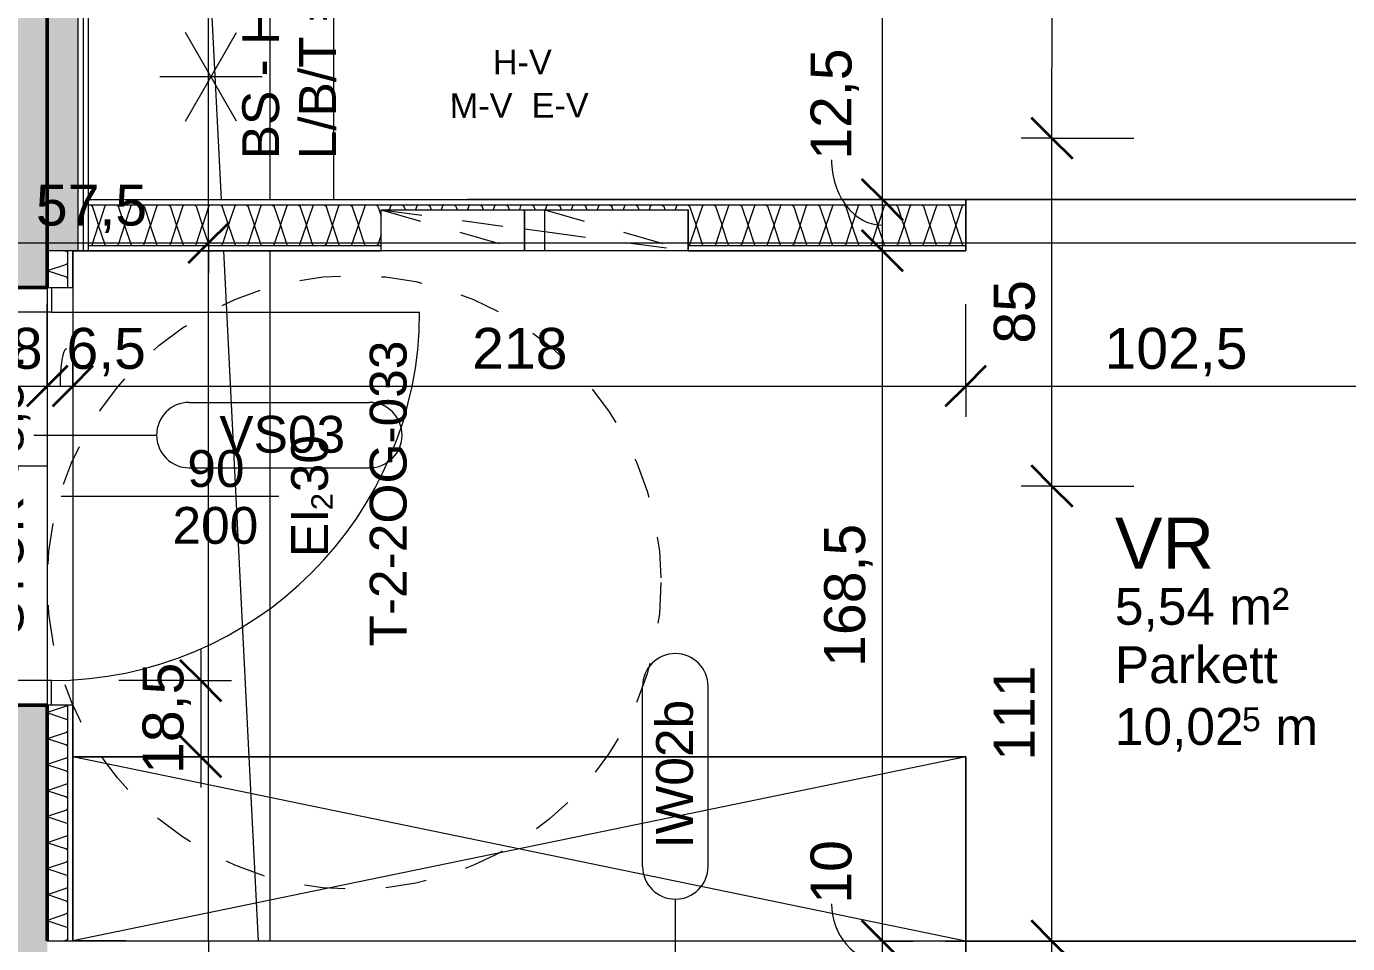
# Model space of a CAD drawing. Header units: metres. Extents: x -67.4 to -27.2, y 43.9 to 89.6.
# Drawn here: x -45.079 to -41.85, y 73.17 to 75.411 of the extents above; entities that cross this region are included whole.
import ezdxf

# ---------------------------------------------------------------- set-up
doc = ezdxf.new("R2010")
doc.units = ezdxf.units.M
doc.linetypes.add('Verdeckt', pattern=[0.003, 0.002, -0.001])
for name, color, linetype, lineweight in [('A_2D', 7, 'Continuous', 13), ('A_Bemassung-50_', 4, 'Continuous', 9), ('A_Bemassung_', 4, 'Continuous', 9), ('A_Beschriftung_', 7, 'Continuous', 9), ('A_Bodenschlitz', 7, 'Continuous', 5), ('A_Decken', 8, 'Continuous', 13), ('A_Durchbruch', 7, 'Verdeckt', 5), ('A_Moebel', 6, 'Continuous', 13), ('A_Raeume', 7, 'Continuous', 13), ('A_Raeume_', 7, 'Continuous', 5), ('A_Raeume_Beschriftung_', 7, 'Continuous', 9), ('A_Tueren', 31, 'Continuous', 13), ('A_Waende', 7, 'Continuous', 13), ('Text', 90, 'Continuous', 9)]:
    doc.layers.add(name, color=color, linetype=linetype, lineweight=lineweight)
doc.styles.add('Arial_2', font='arial.ttf', dxfattribs={"height": 0.09})
doc.styles.add('Arial_3', font='arial.ttf', dxfattribs={"height": 0.05849})
doc.styles.add('Arial_4', font='arial.ttf', dxfattribs={"height": 0.125})
doc.styles.add('Arial_5', font='arial.ttf', dxfattribs={"height": 0.1})
doc.styles.add('Arial_7', font='arial.ttf', dxfattribs={"height": 0.06})
doc.styles.add('Segoe UI Symbol', font='seguisym.ttf', dxfattribs={"height": 0.09})
doc.dimstyles.new('WGA-Bemaßung', dxfattribs={"dimscale": 0.3048, "dimtxt": 0.102026, "dimasz": 0.328084, "dimexe": 0.246063, "dimexo": 0.0625, "dimgap": 0.04101, "dimtad": 1, "dimdec": 1, "dimlfac": 100, "dimrnd": 0.5, "dimdsep": 46, "dimtxsty": 'Arial_5', "dimblk1": 'OBLIQUE', "dimblk2": 'OBLIQUE', "dimsah": 1, "dimcen": 0.09, "dimdle": 0.246063, "dimazin": 2, "dimtfac": 1, "dimtdec": 4, "dimtix": 1, "dimtmove": 0, "dimatfit": 3, "dimfxl": 0.656168, "dimfxlon": 1, "dimtvp": 1, "dimtolj": 1, "dimtzin": 0, "dimarcsym": 2})
doc.dimstyles.new('WGA-Bemaßung_3', dxfattribs={"dimscale": 0.3048, "dimtxt": 0.102026, "dimasz": 0.328084, "dimexe": 0.246063, "dimexo": 0.0625, "dimgap": 0.04101, "dimtad": 1, "dimdec": 1, "dimlfac": 100, "dimrnd": 0.5, "dimdsep": 46, "dimtxsty": 'Arial_5', "dimblk1": 'OBLIQUE', "dimblk2": 'OBLIQUE', "dimsah": 1, "dimcen": 0.09, "dimdle": 0.246063, "dimazin": 2, "dimtfac": 1, "dimtdec": 4, "dimtix": 1, "dimtmove": 1, "dimatfit": 3, "dimfxl": 0.656168, "dimfxlon": 1, "dimtvp": 1, "dimtolj": 1, "dimtzin": 0, "dimarcsym": 2})
doc.dimstyles.new('WGA-Bemaßung_4', dxfattribs={"dimscale": 0.3048, "dimtxt": 0.102026, "dimasz": 0.328084, "dimexe": 0.246063, "dimexo": 0.0625, "dimgap": 0.04101, "dimtad": 1, "dimdec": 1, "dimlfac": 100, "dimrnd": 0.5, "dimdsep": 46, "dimtxsty": 'Arial_5', "dimblk1": 'OBLIQUE', "dimblk2": 'OBLIQUE', "dimsah": 1, "dimcen": 0.09, "dimdle": 0.246063, "dimazin": 2, "dimtfac": 1, "dimtdec": 4, "dimtix": 1, "dimtmove": 0, "dimatfit": 3, "dimfxl": 0.656168, "dimfxlon": 1, "dimtvp": 1, "dimtolj": 1, "dimtzin": 0, "dimarcsym": 2})

# ---------------------------------------------------------------- blocks, each defined once
blk = doc.blocks.new('UZ_D1 - SL_0900x2000_Wohnungstür-5426848-263_PP_02OG_BT2')
at = {"layer": 'A_Tueren', "lineweight": 5}
for p, q in [((-0.45, 0.1), (-0.51, 0.1)), ((-0.45, -0.1), (-0.45, 0.1)), ((0.45, 0.1), (0.51, 0.1)), ((0.45, -0.1), (0.45, 0.1)), ((-0.51, -0.1), (-0.45, -0.1)), ((0.51, -0.1), (0.45, -0.1)), ((0.45, -0.1), (0.45, -1))]:
    blk.add_line(p, q, dxfattribs=at)
blk.add_arc((0.45, -0.1), 0.9, 180, 270, dxfattribs=at)
blk = doc.blocks.new('Allg_BS - HKLS-V83-263_PP_02OG_BT2')
at = {"layer": 'A_Bodenschlitz'}
for p, q in [((-0.9392, 0.0065), (-0.4892, 0.0065)), ((-0.4892, 0.0065), (0.7471, 0.0065)), ((0.8721, -0.0249), (1.5006, 0.0065)), ((0.8721, 0.0065), (1.5006, 0.0065)), ((1.5006, 0.0065), (1.5006, -0.1435)), ((-0.4892, -0.093), (0.7471, -0.0312)), ((-0.9392, -0.1155), (-0.4892, -0.093)), ((-0.4892, -0.1435), (-0.9392, -0.1435)), ((0.7471, -0.1435), (-0.4892, -0.1435)), ((1.5006, -0.1435), (0.8721, -0.1435))]:
    blk.add_line(p, q, dxfattribs=at)
blk = doc.blocks.new('Moeb_Schrank - Schrank_2m-10184188-263_PP_02OG_BT2')
at = {"layer": 'A_Moebel', "color": 8}
for p, q in [((0, 0), (2.1825, 0.45)), ((0, 0.45), (2.1825, 0)), ((2.1825, 0.45), (0, 0.45)), ((0, 0.45), (0, 0)), ((0, 0), (0, 0.45)), ((0, 0.45), (2.0533, 0.45)), ((2.1825, 0), (2.1825, 0.45)), ((2.1825, 0.45), (2.1825, 0)), ((0, 0), (2.1825, 0)), ((2.1825, 0), (0, 0))]:
    blk.add_line(p, q, dxfattribs=at)
blk = doc.blocks.new('Allg_Verteiler_Wand - H-V-11061893-263_PP_02OG_BT2')
at = {"layer": 'A_2D', "lineweight": 5}
for p, q in [((0.125, 0.0375), (0.475, 0.0375)), ((0.125, -0.0625), (0.125, 0.0375)), ((0.125, 0.0375), (0.475, 0.0375)), ((0.475, 0.0375), (0.525, 0.0375)), ((0.475, 0.0375), (0.525, 0.0375)), ((0.525, 0.0375), (0.875, 0.0375)), ((0.525, 0.0375), (0.875, 0.0375)), ((0.875, 0.0375), (0.875, -0.0625)), ((0.875, -0.0625), (0.875, 0.0375)), ((0.475, -0.0625), (0.125, -0.0625)), ((0.525, -0.0625), (0.475, -0.0625)), ((0.875, -0.0625), (0.525, -0.0625))]:
    blk.add_line(p, q, dxfattribs=at)
at = {"layer": 'A_Durchbruch'}
for p, q in [((0.125, 0.0375), (0.475, -0.0092)), ((0.125, -0.0625), (0.125, 0.0375)), ((0.125, 0.0375), (0.475, -0.0092)), ((0.125, -0.0625), (0.125, 0.0375)), ((0.875, -0.0625), (0.875, 0.0375)), ((0.475, -0.0092), (0.525, -0.0158)), ((0.475, -0.0092), (0.525, -0.0158)), ((0.525, -0.0158), (0.875, -0.0625)), ((0.525, -0.0158), (0.875, -0.0625))]:
    blk.add_line(p, q, dxfattribs=at)
blk = doc.blocks.new('Allg_Verteiler_Wand - E-V-11061892-263_PP_02OG_BT2')
at = {"layer": 'A_2D', "lineweight": 5}
for p, q in [((0.125, 0.0375), (0.475, 0.0375)), ((0.125, -0.0625), (0.125, 0.0375)), ((0.125, 0.0375), (0.475, 0.0375)), ((0.475, 0.0375), (0.475, -0.0625)), ((0.475, -0.0625), (0.475, 0.0375)), ((0.475, -0.0625), (0.125, -0.0625))]:
    blk.add_line(p, q, dxfattribs=at)
at = {"layer": 'A_Durchbruch'}
for p, q in [((0.125, 0.0375), (0.475, -0.0625)), ((0.125, -0.0625), (0.125, 0.0375)), ((0.125, 0.0375), (0.475, -0.0625)), ((0.125, -0.0625), (0.125, 0.0375)), ((0.475, -0.0625), (0.475, 0.0375))]:
    blk.add_line(p, q, dxfattribs=at)
blk = doc.blocks.new('Allg_Verteiler_Wand - M-V-11061891-263_PP_02OG_BT2')
at = {"layer": 'A_2D', "lineweight": 5}
for p, q in [((0.125, 0.0375), (0.475, 0.0375)), ((0.125, -0.0625), (0.125, 0.0375)), ((0.125, 0.0375), (0.475, 0.0375)), ((0.475, 0.0375), (0.475, -0.0625)), ((0.475, -0.0625), (0.475, 0.0375)), ((0.475, -0.0625), (0.125, -0.0625))]:
    blk.add_line(p, q, dxfattribs=at)
at = {"layer": 'A_Durchbruch'}
for p, q in [((0.125, 0.0375), (0.475, -0.0625)), ((0.125, -0.0625), (0.125, 0.0375)), ((0.125, 0.0375), (0.475, -0.0625)), ((0.125, -0.0625), (0.125, 0.0375)), ((0.475, -0.0625), (0.475, 0.0375))]:
    blk.add_line(p, q, dxfattribs=at)
blk = doc.blocks.new('MSys_Kueche_Kuehlschrank - 600-V125-263_PP_02OG_BT2')
at = {"layer": 'A_Moebel'}
for p, q in [((-1.2005, 0.0254), (-1.2005, -0.5746)), ((-1.2005, 0.0254), (-1.2005, -0.5746)), ((-0.838, -0.1663), (-0.963, -0.3829)), ((-0.963, -0.1663), (-0.838, -0.3829)), ((-1.0255, -0.2746), (-0.7755, -0.2746)), ((-1.2005, -0.5746), (-0.6005, -0.5746)), ((-1.2005, -0.5746), (-0.6005, -0.5746))]:
    blk.add_line(p, q, dxfattribs=at)
blk = doc.blocks.new('BS_Tuer_PP - rechts-10002445-263_PP_02OG_BT2')
at = {"layer": 'A_Beschriftung_'}
blk.add_line((0, 0.000124), (0, -0.010513), dxfattribs=at)
blk = doc.blocks.new('BS_Wand_Lollipop - rechts_oben-2026913-263_PP_02OG_BT2')
at = {"layer": 'A_Beschriftung_'}
for p, q in [((0.0046, 0.0016), (0.0134, 0.0016)), ((-0.003, 0), (0.003, 0)), ((0.0046, -0.0016), (0.0134, -0.0016))]:
    blk.add_line(p, q, dxfattribs=at)
for centre, start, end in [((0.0046, 0), 90, 270), ((0.0134, 0), 270, 90)]:
    blk.add_arc(centre, 0.0016, start, end, dxfattribs=at)
blk = doc.blocks.new('DIMBLOCK170-263_PP_02OG_BT2')
at = {"layer": 'A_Bemassung-50_', "lineweight": 35, "transparency": 16777216}
for p, q in [((-42.987, 73.1763), (-43.037, 73.2263)), ((-42.987, 73.1763), (-42.937, 73.1263)), ((-42.987, 73.0763), (-43.037, 73.1263)), ((-42.987, 73.0763), (-42.937, 73.0263))]:
    blk.add_line(p, q, dxfattribs=at)
at = {"layer": 'A_Bemassung-50_', "transparency": 16777216}
for p, q in [((-42.987, 73.1763), (-43.187, 73.1763)), ((-42.987, 73.0763), (-42.987, 73.1763)), ((-42.987, 73.1763), (-42.912, 73.1763)), ((-42.987, 73.0763), (-43.187, 73.0763)), ((-42.987, 73.0763), (-42.912, 73.0763))]:
    blk.add_line(p, q, dxfattribs=at)
blk.add_ellipse((-42.987, 73.2675), major_axis=(0, 0.1411), ratio=0.880182, start_param=1.570796, end_param=3.141593, dxfattribs=at)
at = {"layer": 'A_Bemassung-50_', "color": 0, "transparency": 16777216, "insert": (-43.1626, 73.2675), "char_height": 0.1, "width": 0.184588, "attachment_point": 1, "rotation": 90, "line_spacing_factor": 0.941778, "style": 'Arial_5'}
blk.add_mtext('10', dxfattribs=at)
blk = doc.blocks.new('_Oblique')
at = {"color": 0, "linetype": 'ByBlock', "lineweight": -2}
blk.add_line((-0.5, -0.5), (0.5, 0.5), dxfattribs=at)
blk = doc.blocks.new('DIMBLOCK171-263_PP_02OG_BT2')
at = {"layer": 'A_Bemassung-50_', "lineweight": 35, "transparency": 16777216}
for p, q in [((-42.987, 74.8626), (-43.037, 74.9126)), ((-42.987, 74.8626), (-42.937, 74.8126)), ((-42.987, 73.1763), (-43.037, 73.2263)), ((-42.987, 73.1763), (-42.937, 73.1263))]:
    blk.add_line(p, q, dxfattribs=at)
at = {"layer": 'A_Bemassung-50_', "transparency": 16777216}
for p, q in [((-42.987, 74.8626), (-43.187, 74.8626)), ((-42.987, 73.1763), (-42.987, 74.8626)), ((-42.987, 74.8626), (-42.912, 74.8626)), ((-42.987, 73.1763), (-43.187, 73.1763)), ((-42.987, 73.1763), (-42.912, 73.1763))]:
    blk.add_line(p, q, dxfattribs=at)
at = {"layer": 'A_Bemassung-50_', "color": 0, "transparency": 16777216, "insert": (-43.1293, 73.846), "char_height": 0.1, "width": 0.416266, "attachment_point": 1, "rotation": 90, "line_spacing_factor": 0.941778, "style": 'Arial_5'}
blk.add_mtext('168,5', dxfattribs=at)
blk = doc.blocks.new('DIMBLOCK172-263_PP_02OG_BT2')
at = {"layer": 'A_Bemassung-50_', "lineweight": 35, "transparency": 16777216}
for p, q in [((-42.987, 74.9876), (-43.037, 75.0376)), ((-42.987, 74.9876), (-42.937, 74.9376)), ((-42.987, 74.8626), (-43.037, 74.9126)), ((-42.987, 74.8626), (-42.937, 74.8126))]:
    blk.add_line(p, q, dxfattribs=at)
at = {"layer": 'A_Bemassung-50_', "transparency": 16777216}
for p, q in [((-42.987, 74.9876), (-43.187, 74.9876)), ((-42.987, 74.8626), (-42.987, 74.9876)), ((-42.987, 74.9876), (-42.912, 74.9876)), ((-42.987, 74.8626), (-43.187, 74.8626)), ((-42.987, 74.8626), (-42.912, 74.8626))]:
    blk.add_line(p, q, dxfattribs=at)
blk.add_ellipse((-42.987, 75.0849), major_axis=(0, 0.1598), ratio=0.777506, start_param=1.570796, end_param=3.141593, dxfattribs=at)
at = {"layer": 'A_Bemassung-50_', "color": 0, "transparency": 16777216, "insert": (-43.1625, 75.0849), "char_height": 0.1, "width": 0.323972, "attachment_point": 1, "rotation": 90, "line_spacing_factor": 0.941778, "style": 'Arial_5'}
blk.add_mtext('12,5', dxfattribs=at)
blk = doc.blocks.new('DIMBLOCK173-263_PP_02OG_BT2')
at = {"layer": 'A_Bemassung-50_', "lineweight": 35, "transparency": 16777216}
for p, q in [((-42.9869, 78.2965), (-43.0369, 78.3465)), ((-42.9869, 78.2965), (-42.9369, 78.2465)), ((-42.987, 74.9876), (-43.037, 75.0376)), ((-42.987, 74.9876), (-42.937, 74.9376))]:
    blk.add_line(p, q, dxfattribs=at)
at = {"layer": 'A_Bemassung-50_', "transparency": 16777216}
for p, q in [((-42.9869, 78.2965), (-43.1869, 78.2965)), ((-42.987, 74.9876), (-42.9869, 78.2965)), ((-42.9869, 78.2965), (-42.9119, 78.2965)), ((-42.987, 74.9876), (-43.187, 74.9876)), ((-42.987, 74.9876), (-42.912, 74.9876))]:
    blk.add_line(p, q, dxfattribs=at)
at = {"layer": 'A_Bemassung-50_', "color": 0, "transparency": 16777216, "insert": (-43.1292, 76.5267), "char_height": 0.1, "width": 0.276883, "attachment_point": 1, "rotation": 90, "line_spacing_factor": 0.941778, "style": 'Arial_5'}
blk.add_mtext('331', dxfattribs=at)
blk = doc.blocks.new('DIMBLOCK324-263_PP_02OG_BT2')
at = {"layer": 'A_Bemassung-50_', "transparency": 16777216}
for p, q in [((-45.2082, 74.5319), (-45.2082, 74.7319)), ((-45.0282, 74.5319), (-45.0282, 74.7319)), ((-45.2082, 74.5319), (-45.0282, 74.5319)), ((-45.2082, 74.5319), (-45.2082, 74.4569)), ((-45.0282, 74.5319), (-45.0282, 74.4569))]:
    blk.add_line(p, q, dxfattribs=at)
at = {"layer": 'A_Bemassung-50_', "lineweight": 35, "transparency": 16777216}
for p, q in [((-45.2082, 74.5319), (-45.1582, 74.5819)), ((-45.0282, 74.5319), (-44.9782, 74.5819)), ((-45.2082, 74.5319), (-45.2582, 74.4819)), ((-45.0282, 74.5319), (-45.0782, 74.4819))]:
    blk.add_line(p, q, dxfattribs=at)
at = {"layer": 'A_Bemassung-50_', "color": 0, "transparency": 16777216, "insert": (-45.1951, 74.6743), "char_height": 0.1, "width": 0.184588, "attachment_point": 1, "rotation": 359.9983, "line_spacing_factor": 0.941778, "style": 'Arial_5'}
blk.add_mtext('18', dxfattribs=at)
blk = doc.blocks.new('DIMBLOCK325-263_PP_02OG_BT2')
at = {"layer": 'A_Bemassung-50_', "transparency": 16777216}
for p, q in [((-45.0282, 74.5319), (-45.0282, 74.7319)), ((-44.9657, 74.5319), (-44.9657, 74.6069)), ((-45.0282, 74.5319), (-44.9657, 74.5319)), ((-45.0282, 74.5319), (-45.0282, 74.4569)), ((-44.9657, 74.5319), (-44.9657, 74.3319))]:
    blk.add_line(p, q, dxfattribs=at)
at = {"layer": 'A_Bemassung-50_', "lineweight": 35, "transparency": 16777216}
for p, q in [((-45.0282, 74.5319), (-44.9782, 74.5819)), ((-44.9657, 74.5319), (-44.9157, 74.5819)), ((-45.0282, 74.5319), (-45.0782, 74.4819)), ((-44.9657, 74.5319), (-45.0157, 74.4819))]:
    blk.add_line(p, q, dxfattribs=at)
at = {"layer": 'A_Bemassung-50_', "transparency": 16777216}
blk.add_ellipse((-44.9813, 74.5319), major_axis=(0, 0.091), ratio=0.171538, start_param=0, end_param=1.570796, dxfattribs=at)
at = {"layer": 'A_Bemassung-50_', "color": 0, "transparency": 16777216, "insert": (-44.9813, 74.6742), "char_height": 0.1, "width": 0.231677, "attachment_point": 1, "rotation": 359.9983, "line_spacing_factor": 0.941778, "style": 'Arial_5'}
blk.add_mtext('6,5', dxfattribs=at)
blk = doc.blocks.new('DIMBLOCK326-263_PP_02OG_BT2')
at = {"layer": 'A_Bemassung-50_', "transparency": 16777216}
for p, q in [((-42.7832, 74.5319), (-42.7832, 74.7319)), ((-44.9657, 74.5319), (-44.9657, 74.6069)), ((-44.9657, 74.5319), (-42.7832, 74.5319)), ((-44.9657, 74.5319), (-44.9657, 74.3319)), ((-42.7832, 74.5319), (-42.7832, 74.4569))]:
    blk.add_line(p, q, dxfattribs=at)
at = {"layer": 'A_Bemassung-50_', "lineweight": 35, "transparency": 16777216}
for p, q in [((-44.9657, 74.5319), (-44.9157, 74.5819)), ((-42.7832, 74.5319), (-42.7332, 74.5819)), ((-44.9657, 74.5319), (-45.0157, 74.4819)), ((-42.7832, 74.5319), (-42.8332, 74.4819))]:
    blk.add_line(p, q, dxfattribs=at)
at = {"layer": 'A_Bemassung-50_', "color": 0, "transparency": 16777216, "insert": (-43.9898, 74.6742), "char_height": 0.1, "width": 0.276883, "attachment_point": 1, "rotation": 359.9983, "line_spacing_factor": 0.941778, "style": 'Arial_5'}
blk.add_mtext('218', dxfattribs=at)
blk = doc.blocks.new('DIMBLOCK327-263_PP_02OG_BT2')
at = {"layer": 'A_Bemassung-50_', "transparency": 16777216}
for p, q in [((-42.7832, 74.5319), (-42.7832, 74.7319)), ((-41.7582, 74.5318), (-41.7582, 74.7318)), ((-42.7832, 74.5319), (-41.7582, 74.5318)), ((-42.7832, 74.5319), (-42.7832, 74.4569)), ((-41.7582, 74.5318), (-41.7582, 74.4568))]:
    blk.add_line(p, q, dxfattribs=at)
at = {"layer": 'A_Bemassung-50_', "lineweight": 35, "transparency": 16777216}
for p, q in [((-42.7832, 74.5319), (-42.7332, 74.5819)), ((-41.7582, 74.5318), (-41.7082, 74.5818)), ((-42.7832, 74.5319), (-42.8332, 74.4819)), ((-41.7582, 74.5318), (-41.8082, 74.4818))]:
    blk.add_line(p, q, dxfattribs=at)
at = {"layer": 'A_Bemassung-50_', "color": 0, "transparency": 16777216, "insert": (-42.4441, 74.6742), "char_height": 0.1, "width": 0.416266, "attachment_point": 1, "rotation": 359.9983, "line_spacing_factor": 0.941778, "style": 'Arial_5'}
blk.add_mtext('102,5', dxfattribs=at)
blk = doc.blocks.new('DIMBLOCK368-263_PP_02OG_BT2')
at = {"layer": 'A_Bemassung-50_', "lineweight": 35, "transparency": 16777216}
for p, q in [((-42.5724, 73.1763), (-42.6224, 73.2263)), ((-42.5724, 73.1763), (-42.5224, 73.1263)), ((-42.5725, 72.6226), (-42.6225, 72.6726)), ((-42.5725, 72.6226), (-42.5225, 72.5726))]:
    blk.add_line(p, q, dxfattribs=at)
at = {"layer": 'A_Bemassung-50_', "transparency": 16777216}
for p, q in [((-42.5724, 73.1763), (-42.7724, 73.1763)), ((-42.5725, 72.6226), (-42.5724, 73.1763)), ((-42.5724, 73.1763), (-42.4974, 73.1763)), ((-42.5725, 72.6226), (-42.7725, 72.6226)), ((-42.5725, 72.6226), (-42.4975, 72.6226))]:
    blk.add_line(p, q, dxfattribs=at)
at = {"layer": 'A_Bemassung-50_', "color": 0, "transparency": 16777216, "insert": (-42.7148, 72.7645), "char_height": 0.1, "width": 0.323972, "attachment_point": 1, "rotation": 90, "line_spacing_factor": 0.941778, "style": 'Arial_5'}
blk.add_mtext('55,5', dxfattribs=at)
blk = doc.blocks.new('DIMBLOCK369-263_PP_02OG_BT2')
at = {"layer": 'A_Bemassung-50_', "lineweight": 35, "transparency": 16777216}
for p, q in [((-42.5724, 74.2876), (-42.6224, 74.3376)), ((-42.5724, 74.2876), (-42.5224, 74.2376)), ((-42.5724, 73.1763), (-42.6224, 73.2263)), ((-42.5724, 73.1763), (-42.5224, 73.1263))]:
    blk.add_line(p, q, dxfattribs=at)
at = {"layer": 'A_Bemassung-50_', "transparency": 16777216}
for p, q in [((-42.5724, 74.2876), (-42.6474, 74.2876)), ((-42.5724, 73.1763), (-42.5724, 74.2876)), ((-42.5724, 74.2876), (-42.3724, 74.2876)), ((-42.5724, 73.1763), (-42.7724, 73.1763)), ((-42.5724, 73.1763), (-42.4974, 73.1763))]:
    blk.add_line(p, q, dxfattribs=at)
at = {"layer": 'A_Bemassung-50_', "color": 0, "transparency": 16777216, "insert": (-42.7148, 73.6166), "char_height": 0.1, "width": 0.276883, "attachment_point": 1, "rotation": 90, "line_spacing_factor": 0.941778, "style": 'Arial_5'}
blk.add_mtext('111', dxfattribs=at)
blk = doc.blocks.new('DIMBLOCK370-263_PP_02OG_BT2')
at = {"layer": 'A_Bemassung-50_', "lineweight": 35, "transparency": 16777216}
for p, q in [((-42.5724, 75.1376), (-42.6224, 75.1876)), ((-42.5724, 75.1376), (-42.5224, 75.0876)), ((-42.5724, 74.2876), (-42.6224, 74.3376)), ((-42.5724, 74.2876), (-42.5224, 74.2376))]:
    blk.add_line(p, q, dxfattribs=at)
at = {"layer": 'A_Bemassung-50_', "transparency": 16777216}
for p, q in [((-42.5724, 75.1376), (-42.6474, 75.1376)), ((-42.5724, 74.2876), (-42.5724, 75.1376)), ((-42.5724, 75.1376), (-42.3724, 75.1376)), ((-42.5724, 74.2876), (-42.6474, 74.2876)), ((-42.5724, 74.2876), (-42.3724, 74.2876))]:
    blk.add_line(p, q, dxfattribs=at)
at = {"layer": 'A_Bemassung-50_', "color": 0, "transparency": 16777216, "insert": (-42.7147, 74.6357), "char_height": 0.1, "width": 0.184588, "attachment_point": 1, "rotation": 90, "line_spacing_factor": 0.941778, "style": 'Arial_5'}
blk.add_mtext('85', dxfattribs=at)
blk = doc.blocks.new('DIMBLOCK371-263_PP_02OG_BT2')
at = {"layer": 'A_Bemassung-50_', "lineweight": 35, "transparency": 16777216}
for p, q in [((-42.5723, 78.2964), (-42.6223, 78.3464)), ((-42.5723, 78.2964), (-42.5223, 78.2464)), ((-42.5724, 75.1376), (-42.6224, 75.1876)), ((-42.5724, 75.1376), (-42.5224, 75.0876))]:
    blk.add_line(p, q, dxfattribs=at)
at = {"layer": 'A_Bemassung-50_', "transparency": 16777216}
for p, q in [((-42.5724, 75.1376), (-42.5723, 78.3714)), ((-42.5723, 78.2964), (-42.7723, 78.2964)), ((-42.5723, 78.2964), (-42.4973, 78.2964)), ((-42.5724, 75.1376), (-42.6474, 75.1376)), ((-42.5724, 75.1376), (-42.3724, 75.1376))]:
    blk.add_line(p, q, dxfattribs=at)
at = {"layer": 'A_Bemassung-50_', "color": 0, "transparency": 16777216, "insert": (-42.7147, 76.6016), "char_height": 0.1, "width": 0.276883, "attachment_point": 1, "rotation": 90, "line_spacing_factor": 0.941778, "style": 'Arial_5'}
blk.add_mtext('316', dxfattribs=at)
blk = doc.blocks.new('DIMBLOCK408-263_PP_02OG_BT2')
at = {"layer": 'A_Bemassung-50_', "transparency": 16777216}
for p, q in [((-44.653, 73.8876), (-44.6531, 73.5514)), ((-44.653, 73.8126), (-44.853, 73.8126)), ((-44.653, 73.8126), (-44.578, 73.8126)), ((-44.6531, 73.6264), (-44.7281, 73.6264)), ((-44.6531, 73.6264), (-44.4531, 73.6264))]:
    blk.add_line(p, q, dxfattribs=at)
at = {"layer": 'A_Bemassung-50_', "lineweight": 35, "transparency": 16777216}
for p, q in [((-44.653, 73.8126), (-44.703, 73.8626)), ((-44.653, 73.8126), (-44.603, 73.7626)), ((-44.6531, 73.6264), (-44.703, 73.6764)), ((-44.6531, 73.6264), (-44.6031, 73.5764))]:
    blk.add_line(p, q, dxfattribs=at)
at = {"layer": 'A_Bemassung-50_', "color": 0, "transparency": 16777216, "insert": (-44.7954, 73.5845), "char_height": 0.1, "width": 0.323972, "attachment_point": 1, "rotation": 90, "line_spacing_factor": 0.941778, "style": 'Arial_5'}
blk.add_mtext('18,5', dxfattribs=at)
blk = doc.blocks.new('DIMBLOCK499-263_PP_02OG_BT2')
at = {"layer": 'A_Bemassung-50_', "transparency": 16777216}
for p, q in [((-45.2082, 74.8819), (-45.2082, 75.0819)), ((-44.634, 74.8819), (-44.634, 75.0819)), ((-45.2082, 74.8819), (-44.634, 74.8819)), ((-45.2082, 74.8819), (-45.2082, 74.8069)), ((-44.634, 74.8819), (-44.634, 74.8069))]:
    blk.add_line(p, q, dxfattribs=at)
at = {"layer": 'A_Bemassung-50_', "lineweight": 35, "transparency": 16777216}
for p, q in [((-45.2082, 74.8819), (-45.1582, 74.9319)), ((-44.634, 74.8819), (-44.584, 74.9319)), ((-45.2082, 74.8819), (-45.2582, 74.8319)), ((-44.634, 74.8819), (-44.684, 74.8319))]:
    blk.add_line(p, q, dxfattribs=at)
at = {"layer": 'A_Bemassung-50_', "color": 0, "transparency": 16777216, "insert": (-45.0561, 75.0242), "char_height": 0.1, "width": 0.323972, "attachment_point": 1, "rotation": 359.9983, "line_spacing_factor": 0.941778, "style": 'Arial_5'}
blk.add_mtext('57,5', dxfattribs=at)
blk = doc.blocks.new('DIMBLOCK500-263_PP_02OG_BT2')
at = {"layer": 'A_Bemassung-50_', "transparency": 16777216}
for p, q in [((-44.634, 74.8819), (-44.634, 75.0819)), ((-37.7082, 74.8817), (-37.7082, 75.0817)), ((-44.634, 74.8819), (-37.6332, 74.8817)), ((-44.634, 74.8819), (-44.634, 74.8069)), ((-37.7082, 74.8817), (-37.7082, 74.8067))]:
    blk.add_line(p, q, dxfattribs=at)
at = {"layer": 'A_Bemassung-50_', "lineweight": 35, "transparency": 16777216}
for p, q in [((-44.634, 74.8819), (-44.584, 74.9319)), ((-37.7082, 74.8817), (-37.6582, 74.9317)), ((-44.634, 74.8819), (-44.684, 74.8319)), ((-37.7082, 74.8817), (-37.7582, 74.8317))]:
    blk.add_line(p, q, dxfattribs=at)
at = {"layer": 'A_Bemassung-50_', "color": 0, "transparency": 16777216, "insert": (-41.3445, 75.0241), "char_height": 0.1, "width": 0.416266, "attachment_point": 1, "rotation": 359.9983, "line_spacing_factor": 0.941778, "style": 'Arial_5'}
blk.add_mtext('692,5', dxfattribs=at)

msp = doc.modelspace()

# ---------------------------------------------------------------- hatches: boundary and pattern name
at = {"layer": 'A_Waende', "lineweight": 5}
h = msp.add_hatch(dxfattribs=at)
h.set_pattern_fill('FP_4', color=250, style=0, pattern_type=2)
h.set_pattern_definition([(45, (0, 0), (-0.08980256, 0.08980256), []), (45, (0.0898, 0), (-0.08980256, 0.08980256), [0.0635, -0.03175])])
h.paths.add_polyline_path([(-45.0288, 55.8287), (-45.0287, 58.2637), (-45.2087, 58.2637), (-45.2087, 55.8287), (-45.1463, 55.8287)])
h.paths.add_polyline_path([(-45.0287, 59.2837), (-45.0287, 59.2837), (-45.0285, 65.1463), (-45.2085, 65.1463), (-45.2085, 59.2837), (-45.0332, 59.2837)])
h.paths.add_polyline_path([(-45.0285, 65.0563), (-45.0285, 65.0563), (-45.0285, 65.0563)])
h.paths.add_polyline_path([(-45.0284, 66.1663), (-45.0282, 73.7527), (-45.2082, 73.7527), (-45.2082, 66.1663), (-45.0285, 66.1663)])
h.paths.add_polyline_path([(-45.0282, 74.7727), (-45.0281, 78.2965), (-45.2081, 78.2965), (-45.2082, 74.7727), (-45.0282, 74.7727)])
h = msp.add_hatch(dxfattribs=at)
h.set_pattern_fill('FP_34', color=250, angle=247.64, style=0, pattern_type=2)
h.set_pattern_definition([(134.998, (-44.92825, 76.57971), (-0.2539954, 0.1270123), [0.02245, -0.15715]), (134.998, (-45.03939, 76.62759), (-0.2539954, 0.1270123), [0.02245, -0.15715]), (134.998, (-44.928, 76.6434), (-0.2539954, 0.1270123), [0.02245, -0.15715]), (134.998, (-45.03952, 76.69036), (-0.2539954, 0.1270123), [0.02245, -0.15715]), (161.563, (-44.944247, 76.59602), (-0.5079932, 0.1270184), [0.0502, -0.35141]), (161.563, (-44.99201, 76.611343), (-0.5079932, 0.1270184), [0.0502, -0.35141]), (161.563, (-44.944378, 76.65879), (-0.5079932, 0.1270184), [0.0502, -0.35141]), (161.563, (-44.99176, 76.675037), (-0.5079932, 0.1270184), [0.0502, -0.35141]), (224.998, (-45.03971, 76.59528), (0.2540043, 0.1269946), [0.02245, -0.15715]), (224.998, (-44.928, 76.6434), (0.2540043, 0.1269946), [0.02245, -0.15715]), (224.998, (-45.03946, 76.65897), (0.2540043, 0.1269946), [0.02245, -0.15715]), (224.998, (-44.92813, 76.70617), (0.2540043, 0.1269946), [0.02245, -0.15715]), (198.433, (-44.99201, 76.611343), (0.5080021, 0.126983), [0.0502, -0.35141]), (198.433, (-44.944312, 76.627405), (0.5080021, 0.12698295), [0.0502, -0.35141]), (198.433, (-44.99176, 76.675037), (0.5080021, 0.12698295), [0.0502, -0.35141]), (198.433, (-44.944063, 76.6911), (0.5080021, 0.12698295), [0.0502, -0.35141])])
h.paths.add_polyline_path([(-44.9532, 74.8627), (-44.9532, 74.9876), (-44.9531, 78.2965), (-45.0281, 78.2965), (-45.0281, 74.8627)])
h = msp.add_hatch(dxfattribs=at)
h.set_pattern_fill('FP_108', color=250, angle=-112.36, style=0, pattern_type=2)
h.set_pattern_definition([(224.998, (-43.85517, 74.98779), (-0.127012, -0.2539954), [0.02245, -0.15715]), (224.998, (-43.90305, 74.87665), (-0.127012, -0.2539954), [0.02245, -0.15715]), (224.998, (-43.91925, 74.987115), (-0.127012, -0.2539954), [0.02245, -0.15715]), (224.998, (-43.96675, 74.8769), (-0.127012, -0.2539954), [0.02245, -0.15715]), (251.563, (-43.871485, 74.971793), (-0.1270184, -0.5079932), [0.0502, -0.35141]), (251.563, (-43.88773, 74.92441), (-0.1270184, -0.5079932), [0.0502, -0.35141]), (251.563, (-43.93518, 74.972042), (-0.1270184, -0.5079932), [0.0502, -0.35141]), (251.563, (-43.9505, 74.92428), (-0.1270184, -0.5079932), [0.0502, -0.35141]), (314.998, (-43.87167, 74.87671), (-0.1269946, 0.254004), [0.02245, -0.15715]), (314.998, (-43.91925, 74.987115), (-0.1269946, 0.254004), [0.02245, -0.15715]), (314.998, (-43.93536, 74.87696), (-0.1269946, 0.254004), [0.02245, -0.15715]), (314.998, (-43.98294, 74.98736), (-0.1269946, 0.254004), [0.02245, -0.15715]), (288.433, (-43.88773, 74.92441), (-0.126983, 0.5080021), [0.0502, -0.35141]), (288.433, (-43.90287, 74.971727), (-0.126983, 0.5080021), [0.0502, -0.35141]), (288.433, (-43.9505, 74.92428), (-0.126983, 0.5080021), [0.0502, -0.35141]), (288.433, (-43.966563, 74.971977), (-0.126983, 0.5080021), [0.0502, -0.35141])])
h.paths.add_polyline_path([(-42.7832, 74.8751), (-42.7832, 74.9751), (-44.9282, 74.9752), (-44.9282, 74.8752), (-44.212, 74.8752), (-44.212, 74.9626), (-43.462, 74.9626), (-43.462, 74.8751), (-42.7832, 74.8751)])
h = msp.add_hatch(dxfattribs=at)
h.set_pattern_fill('FP_153', color=250, angle=247.64, style=0, pattern_type=2)
h.set_pattern_definition([(134.998, (-44.96602, 74.01959), (-0.253995, 0.127012), [0.02245, -0.15715]), (134.998, (-45.077165, 74.06747), (-0.253995, 0.127012), [0.02245, -0.15715]), (134.998, (-44.96577, 74.08328), (-0.253995, 0.127012), [0.02245, -0.15715]), (134.998, (-45.076915, 74.13116), (-0.253995, 0.127012), [0.02245, -0.15715]), (161.563, (-44.981096, 74.03552), (-0.5079932, 0.1270184), [0.0502, -0.35141]), (161.563, (-45.028858, 74.05084), (-0.5079932, 0.1270184), [0.0502, -0.35141]), (161.563, (-44.98215, 74.09867), (-0.5079932, 0.1270184), [0.0502, -0.35141]), (161.563, (-45.029533, 74.114916), (-0.5079932, 0.1270184), [0.0502, -0.35141]), (224.998, (-45.076555, 74.03478), (0.254004, 0.126995), [0.02245, -0.15715]), (224.998, (-44.96577, 74.08328), (0.254004, 0.126995), [0.02245, -0.15715]), (224.998, (-45.07723, 74.09885), (0.254004, 0.126995), [0.02245, -0.15715]), (224.998, (-44.96552, 74.14698), (0.254004, 0.1269946), [0.02245, -0.15715]), (198.433, (-45.028858, 74.05084), (0.508002, 0.126983), [0.0502, -0.35141]), (198.433, (-44.98116, 74.066904), (0.508002, 0.126983), [0.0502, -0.35141]), (198.433, (-45.029533, 74.114916), (0.5080021, 0.126983), [0.0502, -0.35141]), (198.433, (-44.981836, 74.13098), (0.5080021, 0.126983), [0.0502, -0.35141])])
h.paths.add_polyline_path([(-44.9782, 73.1764), (-44.9782, 73.7527), (-45.0282, 73.7527), (-45.0282, 73.1764), (-45.0135, 73.1764)])
h.paths.add_polyline_path([(-45.0282, 74.8627), (-45.0282, 74.8627), (-45.0281, 74.862)])
h.paths.add_polyline_path([(-44.9782, 74.7727), (-44.9782, 74.8627), (-45.0282, 74.8627), (-45.0281, 74.7727)])

# ---------------------------------------------------------------- linework, layer by layer
at = {"layer": 'A_2D', "linetype": 'Verdeckt', "lineweight": 5}
msp.add_circle((-44.2782, 74.0524), 0.75, dxfattribs=at)
at = {"layer": 'A_Decken'}
for p, q in [((-44.9281, 78.2965), (-44.9282, 74.9877)), ((-44.9282, 74.9877), (-44.0009, 74.9876)), ((-45.0282, 74.7727), (-45.0282, 73.7527)), ((-45.0282, 74.3364), (-45.2707, 74.3364)), ((-44.8365, 73.1764), (-42.7832, 73.1763))]:
    msp.add_line(p, q, dxfattribs=at)
at = {"layer": 'A_Raeume', "color": 8, "linetype": 'Verdeckt'}
for p, q in [((-42.7832, 74.9876), (-41.7582, 74.9876)), ((-42.8332, 73.1763), (-42.7832, 73.1763)), ((-42.7832, 73.1763), (-41.7832, 73.1763))]:
    msp.add_line(p, q, dxfattribs=at)
at = {"layer": 'A_Raeume_', "flags": 128}
for points in [[(-37.7082, 75.1374), (-37.7081, 78.2963), (-40.8281, 78.2964), (-40.9281, 78.2964), (-44.9281, 78.2965), (-44.9282, 74.9877), (-42.7832, 74.9876), (-41.7082, 74.9876), (-41.7082, 75.1376)], [(-41.7582, 73.1763), (-41.7582, 74.9876), (-42.7832, 74.9876), (-42.7832, 74.8626), (-44.9657, 74.8627), (-44.9657, 73.1764), (-44.6807, 73.1764), (-44.6332, 73.1764), (-44.5207, 73.1764), (-42.8332, 73.1763), (-42.6802, 73.1763)], [(-42.7832, 73.1763), (-42.7833, 72.0363), (-42.7833, 70.9188), (-41.7583, 70.9188), (-41.7583, 72.4126), (-41.7582, 73.1763)]]:
    msp.add_lwpolyline(points, close=True, dxfattribs=at)
at = {"layer": 'A_Waende', "color": 10, "lineweight": 50}
for p, q in [((-45.0282, 74.7727), (-45.0281, 78.2965)), ((-45.2082, 74.7727), (-45.0282, 74.7727)), ((-45.0282, 73.7527), (-45.2082, 73.7527)), ((-45.0282, 73.1764), (-45.0282, 73.7527))]:
    msp.add_line(p, q, dxfattribs=at)
at = {"layer": 'A_Waende'}
for p, q in [((-44.9531, 78.2965), (-44.9532, 74.8627)), ((-44.9282, 74.9877), (-44.9282, 74.8752)), ((-42.7832, 74.9876), (-44.0009, 74.9876)), ((-42.7832, 74.9751), (-42.7832, 74.9876)), ((-44.9282, 74.9752), (-42.7832, 74.9751)), ((-44.9657, 74.8627), (-44.9782, 74.8627)), ((-44.9782, 74.7727), (-44.9782, 74.8627)), ((-44.9657, 74.7727), (-44.9657, 74.8627)), ((-44.9532, 74.8627), (-44.212, 74.8626)), ((-44.9282, 74.8752), (-44.9282, 74.8627)), ((-44.9282, 74.8752), (-44.212, 74.8751)), ((-43.462, 74.8751), (-42.7832, 74.8751)), ((-43.462, 74.8626), (-42.7832, 74.8626)), ((-42.7832, 74.8626), (-42.7832, 74.8751)), ((-44.9782, 74.7727), (-44.9657, 74.7727)), ((-44.9657, 73.7527), (-44.9782, 73.7527)), ((-44.9782, 73.1764), (-44.9782, 73.7527)), ((-44.9657, 73.1764), (-44.9657, 73.7527)), ((-44.9782, 73.1764), (-44.9657, 73.1764)), ((-44.8365, 73.1764), (-44.9657, 73.1764)), ((-44.6333, 70.4689), (-44.6332, 73.1764)), ((-42.7832, 73.0576), (-42.7832, 73.1763))]:
    msp.add_line(p, q, dxfattribs=at)
at = {"layer": 'A_Waende', "lineweight": 18}
msp.add_line((-44.9406, 78.2965), (-44.9407, 74.8627), dxfattribs=at)
at = {"layer": 'A_Waende', "color": 250, "lineweight": 5}
for p, q in [((-42.7832, 74.8751), (-42.7832, 74.9751)), ((-44.9782, 74.8627), (-45.0282, 74.8627)), ((-44.9657, 74.8627), (-44.9532, 74.8627)), ((-45.0282, 74.7727), (-44.9782, 74.7727)), ((-44.9782, 73.7527), (-45.0282, 73.7527)), ((-45.0282, 73.1764), (-44.9782, 73.1764))]:
    msp.add_line(p, q, dxfattribs=at)

# ---------------------------------------------------------------- block references
at = {"layer": 'A_2D'}
for name, p, rotation in [('Allg_BS - HKLS-V83-263_PP_02OG_BT2', (-44.6275, 74.1155), 89.99827587845373), ('Allg_Verteiler_Wand - H-V-11061893-263_PP_02OG_BT2', (-44.337, 74.9251), 359.9982758785824), ('Allg_Verteiler_Wand - M-V-11061891-263_PP_02OG_BT2', (-44.337, 74.9251), 359.9982758785824), ('Allg_Verteiler_Wand - E-V-11061892-263_PP_02OG_BT2', (-43.937, 74.9251), 359.9982758785824)]:
    msp.add_blockref(name, p, dxfattribs=dict(at, rotation=rotation))
at = {"layer": 'A_Beschriftung_', "xscale": 49.99999999999998, "yscale": 49.99999999999998, "zscale": 49.99999999999998}
msp.add_blockref('BS_Wand_Lollipop - rechts_oben-2026913-263_PP_02OG_BT2', (-44.9111, 74.4123), dxfattribs=at)
for name, p, rotation in [('BS_Tuer_PP - rechts-10002445-263_PP_02OG_BT2', (-44.9882, 74.2627), 89.9982758784552), ('BS_Wand_Lollipop - rechts_oben-2026913-263_PP_02OG_BT2', (-43.493, 73.1286), 89.99999999999991)]:
    msp.add_blockref(name, p, dxfattribs=dict(at, rotation=rotation))
at = {"layer": 'A_Moebel', "rotation": 179.9982758785824}
msp.add_blockref('MSys_Kueche_Kuehlschrank - 600-V125-263_PP_02OG_BT2', (-45.5286, 75.0131), dxfattribs=at)
at = {"layer": 'A_Moebel', "color": 8, "rotation": 179.998275878371}
msp.add_blockref('Moeb_Schrank - Schrank_2m-10184188-263_PP_02OG_BT2', (-42.7832, 73.6263), dxfattribs=at)
at = {"layer": 'A_Tueren', "rotation": 89.99827587845512}
msp.add_blockref('UZ_D1 - SL_0900x2000_Wohnungstür-5426848-263_PP_02OG_BT2', (-45.1182, 74.2627), dxfattribs=at)

# ---------------------------------------------------------------- texts
at = {"layer": 'A_Beschriftung_', "char_height": 0.09, "attachment_point": 1}
for s, insert, width, rotation, style in [('L/B/T = 300/15/3', (-44.4126, 75.0859), 1.110337, 90, 'Arial_2'), ('BS - HT', (-44.5516, 75.0859), 0.529114, 90, 'Arial_2'), ('T-2-2OG-033', (-44.24, 73.8957), 0.889873, 90, 'Arial_2'), ('STUK +8,54', (-45.1766, 73.9238), 0.82173, 90, 'Arial_2'), ('30', (-44.4321, 74.2727), 0.168354, 90, 'Arial_2'), ('90', (-44.6859, 74.3756), 0.168354, 359.9983, 'Arial_2'), ('₂', (-44.4321, 74.2264), 0.056118, 90, 'Segoe UI Symbol'), ('200', (-44.7222, 74.2367), 0.252532, 359.9983, 'Arial_2'), ('EI', (-44.4321, 74.114), 0.136287, 90, 'Arial_2'), ('IW02b', (-43.5401, 73.4022), 0.440928, 90, 'Arial_2')]:
    msp.add_mtext(s, dxfattribs=dict(at, insert=insert, width=width, rotation=rotation, style=style))
at = {"layer": 'A_Beschriftung_', "insert": (-44.6077, 74.4593), "char_height": 0.09, "width": 0.368776, "attachment_point": 1, "style": 'Arial_2'}
msp.add_mtext('VS03', dxfattribs=at)
at = {"layer": 'A_Raeume_Beschriftung_', "attachment_point": 1}
for s, insert, char_height, width, style in [('VR', (-42.4187, 74.2109), 0.125, 0.292616, 'Arial_4'), ('5,54 m²', (-42.4187, 74.0389), 0.09, 0.505063, 'Arial_2'), ('Parkett', (-42.4187, 73.8964), 0.09, 0.464979, 'Arial_2'), ('10,02', (-42.4187, 73.7455), 0.09, 0.376793, 'Arial_2'), ('5', (-42.1078, 73.7473), 0.0585, 0.056118, 'Arial_3'), (' m', (-42.0615, 73.7455), 0.09, 0.164346, 'Arial_2')]:
    msp.add_mtext(s, dxfattribs=dict(at, insert=insert, char_height=char_height, width=width, style=style))
at = {"layer": 'Text', "color": 7, "char_height": 0.06, "attachment_point": 1, "rotation": 0.2405, "style": 'Arial_7'}
for s, insert, width in [('H-V', (-43.9393, 75.3533), 0.18038), ('M-V  E-V', (-44.0447, 75.247), 0.43692)]:
    msp.add_mtext(s, dxfattribs=dict(at, insert=insert, width=width))

# ---------------------------------------------------------------- dimensions: what is measured, and where the dimension line sits
at = {"layer": 'A_Bemassung_'}
for base, p1, p2, angle, dimstyle, override, picture, middle in [((-42.9869, 78.2965), (-43.187, 74.9876), (-43.1869, 78.2965), 89.9983, 'WGA-Bemaßung', {"dimpost": '<>', "dimfxl": 3.308862}, 'DIMBLOCK173-263_PP_02OG_BT2', (-43.0505, 76.642)), ((-42.5723, 78.2964), (-42.3724, 75.1376), (-42.7723, 78.2964), 89.9983, 'WGA-Bemaßung_4', {"dimpost": '<>', "dimfxl": 3.184086}, 'DIMBLOCK371-263_PP_02OG_BT2', (-42.6359, 76.717)), ((-42.5724, 75.1376), (-42.3724, 74.2876), (-42.3724, 75.1376), 89.9983, 'WGA-Bemaßung_4', {"dimpost": '<>', "dimfxl": 0.85}, 'DIMBLOCK370-263_PP_02OG_BT2', (-42.636, 74.7126)), ((-44.634, 74.8819), (-45.2082, 75.0819), (-44.634, 75.0819), 359.9983, 'WGA-Bemaßung_4', {"dimpost": '<>', "dimfxl": 0.574172}, 'DIMBLOCK499-263_PP_02OG_BT2', (-44.9211, 74.9453)), ((-37.7082, 74.8817), (-44.634, 75.0819), (-37.7082, 75.0817), 359.9983, 'WGA-Bemaßung_4', {"dimpost": '<>', "dimfxl": 6.925828}, 'DIMBLOCK500-263_PP_02OG_BT2', (-41.1711, 74.9454)), ((-42.987, 74.8626), (-43.187, 73.1763), (-43.187, 74.8626), 89.9983, 'WGA-Bemaßung', {"dimpost": '<>', "dimfxl": 1.68625}, 'DIMBLOCK171-263_PP_02OG_BT2', (-43.0506, 74.0195)), ((-45.0282, 74.5319), (-45.2082, 74.7319), (-45.0282, 74.7319), 359.9983, 'WGA-Bemaßung', {"dimpost": '<>', "dimfxl": 0.18}, 'DIMBLOCK324-263_PP_02OG_BT2', (-45.1182, 74.5955)), ((-42.7832, 74.5319), (-44.9657, 74.3319), (-42.7832, 74.7319), 359.9983, 'WGA-Bemaßung', {"dimpost": '<>', "dimfxl": 2.218816}, 'DIMBLOCK326-263_PP_02OG_BT2', (-43.8744, 74.5954)), ((-41.7582, 74.5318), (-42.7832, 74.7319), (-41.7582, 74.7318), 359.9983, 'WGA-Bemaßung', {"dimpost": '<>', "dimfxl": 1.025001}, 'DIMBLOCK327-263_PP_02OG_BT2', (-42.2707, 74.5954)), ((-42.5724, 74.2876), (-42.7724, 73.1763), (-42.3724, 74.2876), 89.9983, 'WGA-Bemaßung_4', {"dimpost": '<>', "dimfxl": 1.181049}, 'DIMBLOCK369-263_PP_02OG_BT2', (-42.6351, 73.732)), ((-44.6531, 73.6264), (-44.853, 73.8126), (-44.4531, 73.6264), 89.9983, 'WGA-Bemaßung_4', {"dimpost": '<>', "dimfxl": 0.441236}, 'DIMBLOCK408-263_PP_02OG_BT2', (-44.7166, 73.7195)), ((-42.5724, 73.1763), (-42.7725, 72.6226), (-42.7724, 73.1763), 89.9983, 'WGA-Bemaßung_4', {"dimpost": '<>', "dimfxl": 0.55375}, 'DIMBLOCK368-263_PP_02OG_BT2', (-42.6358, 72.8995))]:
    dim = msp.add_linear_dim(base=base, p1=p1, p2=p2, angle=angle, dimstyle=dimstyle, override=override, dxfattribs=at)
    dim.commit()
    dim.dimension.update_dxf_attribs({"geometry": picture, "text_midpoint": middle})
for base, p1, p2, override, picture, middle in [((-42.987, 74.9876), (-43.187, 74.8626), (-43.187, 74.9876), {"dimpost": '<>', "dimfxl": 0.125}, 'DIMBLOCK172-263_PP_02OG_BT2', (-43.0959, 75.2469)), ((-42.987, 73.1763), (-43.187, 73.0763), (-43.187, 73.1763), {"dimpost": '<>', "dimfxl": 0.1}, 'DIMBLOCK170-263_PP_02OG_BT2', (-43.0959, 73.3598))]:
    dim = msp.add_linear_dim(base=base, p1=p1, p2=p2, angle=89.9983, dimstyle='WGA-Bemaßung_3', override=override, dxfattribs=at)
    dim.commit()
    dim.dimension.update_dxf_attribs({"geometry": picture, "text_midpoint": middle, "dimtype": 160, "text_rotation": 90})
dim = msp.add_linear_dim(base=(-44.9657, 74.5319), p1=(-45.0282, 74.7319), p2=(-44.9657, 74.3319), angle=359.9983, dimstyle='WGA-Bemaßung_3', override={"dimpost": '<>', "dimfxl": 0.404859}, dxfattribs=at)
dim.commit()
dim.dimension.update_dxf_attribs({"geometry": 'DIMBLOCK325-263_PP_02OG_BT2', "text_midpoint": (-44.8655, 74.6076), "dimtype": 160})

doc.saveas('drawing.dxf')
